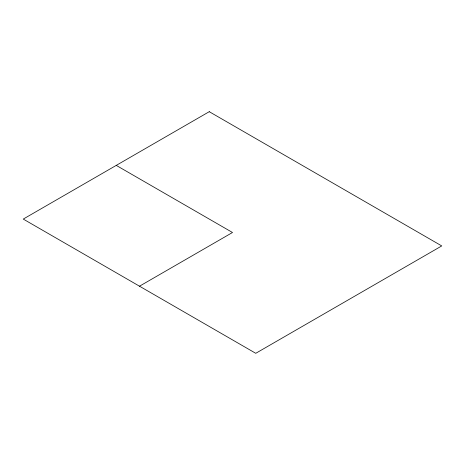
<?xml version="1.0" encoding="UTF-8"?>
<svg xmlns="http://www.w3.org/2000/svg" width="465" height="465" viewBox="0 0 465 465"><rect width="100%" height="100%" fill="white"/><g stroke="black" fill="none" stroke-linecap="round" stroke-linejoin="round"><path stroke-width="0.7" d="M139.5 286.196L232.5 232.5L116.25 165.383M209.25 111.693L23.25 219.079L255.75 353.307L441.75 245.921L209.25 111.693"/></g></svg>
